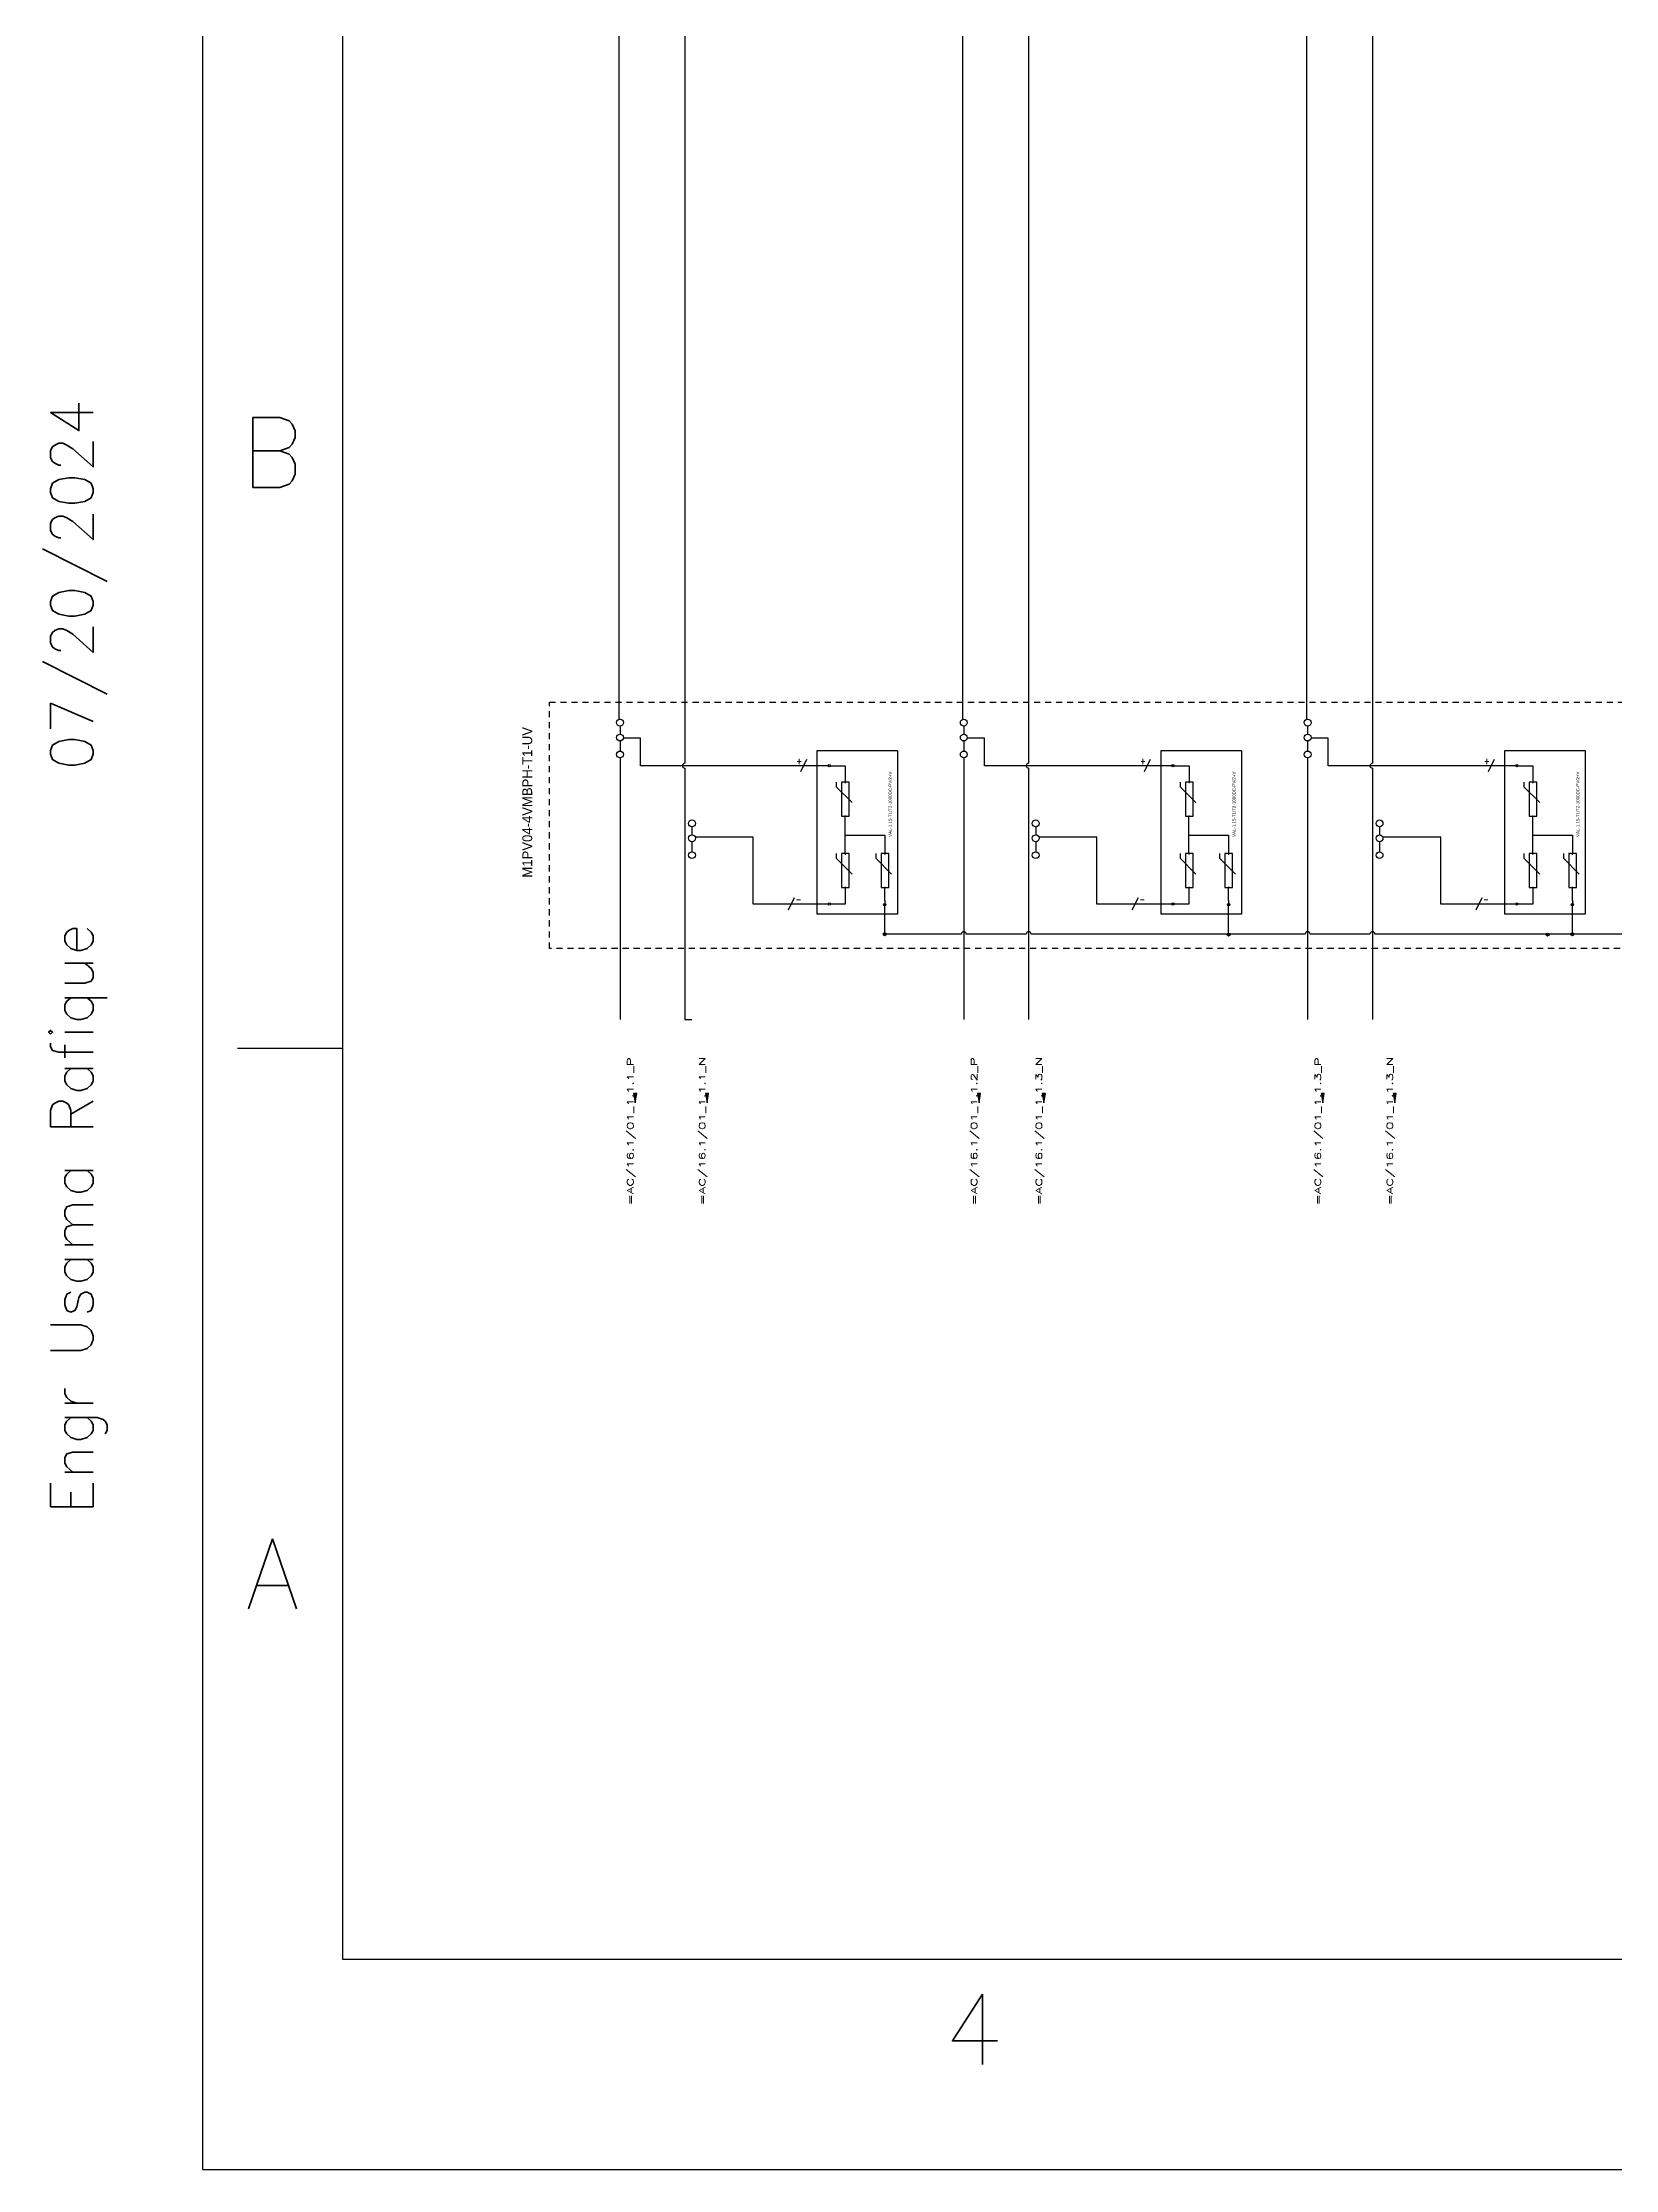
# Model space of a CAD drawing. Header units: inches. Extents: x 3 to 127, y -3 to 89.
# Drawn here: x 3.24 to 35.36, y -3 to 40.45 of the extents above; entities that cross this region are included whole.
import ezdxf
from ezdxf.enums import TextEntityAlignment as Align

# ---------------------------------------------------------------- set-up
doc = ezdxf.new("R2010")
doc.units = ezdxf.units.IN
doc.header["$MEASUREMENT"] = 0
doc.linetypes.add('HIDDEN2', pattern=[0.1875, 0.125, -0.0625])
for name, color, linetype in [('GRN_10AWG', 3, 'Continuous'), ('GRN_12AWG', 3, 'Continuous'), ('GRY_20AWG', 9, 'Continuous'), ('LOCBOX', 92, 'HIDDEN2'), ('MISC', 2, 'Continuous'), ('RED_12AWG', 1, 'Continuous'), ('SYMS', 7, 'Continuous'), ('TAGS', 51, 'Continuous'), ('Title Block', 7, 'Continuous'), ('Viewport', 7, 'Continuous'), ('WIREREF', 61, 'Continuous')]:
    doc.layers.add(name, color=color, linetype=linetype)
doc.styles.add('Roman', font='romans')
doc.styles.add('WD', font='romans.shx')
doc.styles.add('WD_IEC', font='isocp2.shx', dxfattribs={"width": 0.9, "height": 4})

# ---------------------------------------------------------------- blocks, each defined once
blk = doc.blocks.new('ANSI_border_C')
at = {"layer": 'Title Block'}
for p, q in [((0, 16), (0, 0)), ((0.5, 15.25), (0.5, 0.75)), ((0.125, 4), (0.5, 4)), ((0.5, 0.75), (20.5, 0.75)), ((0, 0), (21, 0))]:
    blk.add_line(p, q, dxfattribs=at)
at = {"layer": 'Title Block', "style": 'Roman'}
for s, p in [('B', (0.25, 6.125)), ('A', (0.25, 2.125)), ('4', (2.75, 0.5))]:
    blk.add_text(s, height=0.25, dxfattribs=at).set_placement(p, align=Align.MIDDLE_CENTER)
blk = doc.blocks.new('JIC_border_C')
at = {"xscale": 5.726708801404052, "yscale": 5.726708801404052, "zscale": 5.726708801404052}
blk.add_blockref('ANSI_border_C', (6.5, -3), dxfattribs=at)
blk = doc.blocks.new('HA1S4')
for points in [[(0, 0), (-0.031, 0), (0, -0.094), (0.031, 0), (0, 0)], [(0.016, -0.011), (-0.016, -0.011), (0, -0.058), (0.016, -0.011)]]:
    blk.add_lwpolyline(points)
at = {"style": 'WD', "width": 0.7}
for tag, p in [('DESC1', (0.088, 0.113)), ('XREF', (0.088, -0.062))]:
    blk.add_attdef(tag, p, '', height=0.125, dxfattribs=at)
at = {"style": 'WD', "flags": 1}
for tag, p in [('X2TERM01', (0, 0)), ('SIGCODE', (0.035, -0.083))]:
    blk.add_attdef(tag, p, '', height=0.01, dxfattribs=at)
at = {"style": 'WD', "width": 0.8, "flags": 8}
blk.add_attdef('WIRENO', text='', height=0.125, dxfattribs=at).set_placement((0, -0.259), align=Align.CENTER)
blk = doc.blocks.new('WDDOT')
for radius in [0.03, 0.0187, 0.00929]:
    blk.add_circle((0, 0), radius)
blk = doc.blocks.new('HT0_02')
blk.add_circle((0, 0), 0.0699)
at = {"style": 'WD', "flags": 1}
for tag, p in [('X4TERM01', (-0.07, 0)), ('X2TERM01', (0, 0.07)), ('X1TERM01', (0.07, 0)), ('X8TERM01', (0, -0.07))]:
    blk.add_attdef(tag, p, '', height=0.01, dxfattribs=at)
blk = doc.blocks.new('HGND4')
for p, q in [((0, 0), (10, 0)), ((10, -3.8), (10, 3.8)), ((11.2, -2.5), (11.2, 2.5)), ((12.5, -1.2), (12.5, 1.2))]:
    blk.add_line(p, q)
blk.add_circle((10, 0), 5)
at = {"style": 'WD_IEC'}
for tag, p in [('TAG1', (2.5, 4.6)), ('INST', (2.5, 11.6)), ('LOC', (2.5, 8.1))]:
    blk.add_attdef(tag, text='', height=2.5, dxfattribs=at).set_placement(p, align=Align.RIGHT)
at = {"style": 'WD_IEC', "flags": 1}
blk.add_attdef('X4TERM01', (0, 0), '', height=0.32, dxfattribs=at)
blk = doc.blocks.new('VT0_05')
blk.add_lwpolyline([(0.08, -0.06), (0, 0.08), (-0.08, -0.06)], close=True)
at = {"style": 'WD', "flags": 1}
for tag, p in [('X4TERM01', (-0.05, 0)), ('X2TERM01', (0, 0.08)), ('X1TERM01', (0.05, 0)), ('X8TERM01', (0, -0.06))]:
    blk.add_attdef(tag, p, '', height=0.01, dxfattribs=at)
blk = doc.blocks.new('Lightening Surge Arrestor')
at = {"color": 5}
for p, q in [((0.502, 2.919), (0.502, 2.827)), ((0.502, 2.827), (0.826, 2.503)), ((0.502, 1.459), (0.502, 1.367)), ((0.502, 1.367), (0.826, 1.043)), ((1.308, 1.459), (1.308, 1.367)), ((1.308, 1.367), (1.632, 1.043))]:
    blk.add_line(p, q, dxfattribs=at)
for points in [[(0.112, 3.569), (1.754, 3.569), (1.754, 0.222), (0.112, 0.222)], [(0.768, 2.919), (0.611, 2.919), (0.611, 2.225), (0.768, 2.225)], [(0.768, 1.459), (0.611, 1.459), (0.611, 0.765), (0.768, 0.765)], [(1.574, 1.459), (1.417, 1.459), (1.417, 0.765), (1.574, 0.765)]]:
    blk.add_lwpolyline(points, close=True, dxfattribs=at)
at = {"layer": 'GRY_20AWG'}
blk.add_line((1.492, 0.502), (1.492, 0.468), dxfattribs=at)
at = {"layer": 'RED_12AWG'}
for p, q in [((0.382, 3.255), (0.686, 3.255)), ((0.686, 3.255), (0.686, 2.926)), ((0.69, 2.919), (0.684, 2.919)), ((0.681, 1.459), (0.681, 2.226)), ((0.681, 1.835), (1.492, 1.835)), ((1.492, 1.835), (1.492, 1.466)), ((0.69, 1.459), (0.681, 1.459)), ((0.381, 0.435), (0.69, 0.435)), ((0.69, 0.435), (0.69, 0.766)), ((1.492, 0.502), (1.492, 0.757))]:
    blk.add_line(p, q, dxfattribs=at)
at = {"layer": 'SYMS'}
for name, p, xscale, yscale, zscale in [('HT0_02', (0.358, 3.255), 0.3314421991292846, 0.3314421991292846, 0.3314421991292846), ('VT0_05', (0.686, 2.918), 0.1052161047490845, 0.1052161047490845, 0.1052161047490845), ('VT0_05', (0.686, 1.458), 0.1052161047490845, 0.1052161047490845, 0.1052161047490845), ('HT0_02', (0.69, 1.459), 0.01504368401050088, 0.01504368401050088, 0.01504368401050088), ('VT0_05', (1.492, 1.458), 0.1052161047490845, 0.1052161047490845, 0.1052161047490845), ('HT0_02', (0.358, 0.429), 0.3314421991292846, 0.3314421991292846, 0.3314421991292846)]:
    blk.add_blockref(name, p, dxfattribs=dict(at, xscale=xscale, yscale=yscale, zscale=zscale))
at = {"layer": 'SYMS', "xscale": -0.1052161047490845, "yscale": 0.1052161047490845, "zscale": 0.1052161047490845, "rotation": 180}
for p in [(0.686, 2.226), (0.686, 0.766), (1.492, 0.766)]:
    blk.add_blockref('VT0_05', p, dxfattribs=at)
at = {"layer": 'SYMS'}
ref = blk.add_blockref('HGND4', (1.492, 0.468), dxfattribs=dict(at, xscale=0.005, yscale=0.005, zscale=0.005, rotation=270))
ref.add_attrib('TAG1', 'PE', dxfattribs={"layer": 'TAGS', "height": 0.0125, "rotation": 270, "style": 'WD_IEC'}).set_placement((1.515, 0.455), align=Align.RIGHT)
at = {"color": 5, "insert": (1.57, 1.801), "char_height": 0.065, "attachment_point": 1, "rotation": 90}
blk.add_mtext_dynamic_manual_height_columns('VAL-1.15-T1/T2-1000DC-PV/2+V', width=1.87491, gutter_width=0.325, heights=[0], dxfattribs=at)
for tag, p in [('+', (0.447, 3.312)), ('-', (0.457, 0.49))]:
    blk.add_attdef(tag, p, '', height=0.065)
at = {"color": 5}
blk.add_attdef('VAL-1.15-T1/T2-1000DC-PV/2+V', (1.651, 1.798), '', height=0.065, rotation=90, dxfattribs=at)
blk = doc.blocks.new('VT0_02')
blk.add_circle((0, 0), 0.0699)
at = {"style": 'WD', "flags": 1}
for tag, p in [('X4TERM01', (-0.07, 0)), ('X2TERM01', (0, 0.07)), ('X1TERM01', (0.07, 0)), ('X8TERM01', (0, -0.07))]:
    blk.add_attdef(tag, p, '', height=0.01, dxfattribs=at)
blk = doc.blocks.new('HW01')
for p, q in [((0.062, 0.125), (-0.062, -0.125)), ((0.031, 0), (-0.031, 0))]:
    blk.add_line(p, q)
at = {"style": 'WD', "width": 0.7, "flags": 1}
for tag, p in [('INST', (0, 0.357)), ('LOC', (0, 0.188)), ('DESC1', (0, -0.456)), ('XREF', (0, -0.3)), ('DESC2', (0, -0.613))]:
    blk.add_attdef(tag, text='', height=0.125, dxfattribs=at).set_placement(p, align=Align.CENTER)
at = {"style": 'WD', "width": 0.8}
blk.add_attdef('TAG1', text='', height=0.125, dxfattribs=at).set_placement((-0.031, 0.031), align=Align.RIGHT)
at = {"style": 'WD', "flags": 1}
for tag, p in [('X4TERM01', (-0.031, 0)), ('X1TERM01', (0.031, 0))]:
    blk.add_attdef(tag, p, '', height=0.0125, dxfattribs=at)
at = {"linetype": 'Continuous', "style": 'WD', "flags": 9}
blk.add_attdef('ASSYCODE', text='', height=0.01, dxfattribs=at).set_placement((0.029, 0.042), align=Align.CENTER)
at = {"style": 'WD'}
for tag, p in [('X2LINK', (0, 0.125)), ('X8LINK', (0, -0.125))]:
    blk.add_attdef(tag, p, '', height=0.01, dxfattribs=at)
at = {"style": 'WD', "flags": 9}
blk.add_attdef('FAMILY', text='', height=0.01, dxfattribs=at).set_placement((0.023, 0.118), align=Align.CENTER)
at = {"style": 'WD', "width": 0.8}
blk.add_attdef('RATING1', (0.094, 0.031), '', height=0.125, dxfattribs=at)
at = {"style": 'WD', "width": 0.8, "flags": 1}
blk.add_attdef('MFG', text='', height=0.0938, dxfattribs=at).set_placement((-0.125, -0.031), align=Align.TOP_RIGHT)
blk.add_attdef('CAT', text='', height=0.0938, dxfattribs=at).set_placement((0.031, -0.031), align=Align.TOP_LEFT)
blk = doc.blocks.new('JIC_tblock_desc_C')
at = {"color": 0, "style": 'Roman', "flags": 8}
for tag, p in [('FNAME', (-20.6363, 6.8195)), ('REVDATE', (-20.6363, 4.1057)), ('USER', (-20.6363, 1.4768))]:
    blk.add_attdef(tag, p, '', height=0.15, rotation=90, dxfattribs=at)
at = {"style": 'WD'}
for tag, p in [('PROJDESC', (-2.125, 1.5)), ('TITLE1', (-2.125, 1.095)), ('TITLE2', (-2.125, 0.785))]:
    blk.add_attdef(tag, text='', height=0.08, dxfattribs=at).set_placement(p, align=Align.CENTER)
for tag, p in [('SIZE', (-4.1624, 0.3198)), ('FSCM_NO', (-3.4004, 0.3365)), ('DWG_NO', (-1.6588, 0.3365)), ('REV', (-0.2648, 0.3031)), ('SHEET', (-0.8829, 0.0925)), ('SCALE', (-3.6344, 0.0688))]:
    blk.add_attdef(tag, p, '', height=0.065, dxfattribs=at)
at = {"style": 'WD', "flags": 1}
blk.add_attdef('WD_TB', (-5.5702, 0.1772), '', height=0.086, dxfattribs=at)

msp = doc.modelspace()

# ---------------------------------------------------------------- linework, layer by layer
at = {"layer": 'GRN_10AWG'}
for p, q in [((27.46, 22.228), (27.46, 22.83)), ((34.483, 22.228), (34.483, 22.83))]:
    msp.add_line(p, q, dxfattribs=at)
at = {"layer": 'GRN_12AWG'}
for p, q in [((20.437, 22.235), (20.437, 22.839)), ((20.553, 22.235), (20.437, 22.235)), ((22.002, 22.235), (20.553, 22.235)), ((23.327, 22.235), (22.102, 22.235)), ((29.025, 22.235), (23.427, 22.235)), ((30.349, 22.235), (29.125, 22.235)), ((36.048, 22.235), (30.449, 22.235))]:
    msp.add_line(p, q, dxfattribs=at)
for centre in [(22.052, 22.235), (23.377, 22.235), (29.075, 22.235), (30.399, 22.235)]:
    msp.add_arc(centre, 0.05, 0, 180, dxfattribs=at)
at = {"layer": 'LOCBOX', "color": 6}
msp.add_lwpolyline([(13.587, 26.973), (62.458, 26.973), (62.458, 21.944), (13.587, 21.944)], close=True, dxfattribs=at)
at = {"layer": 'RED_12AWG'}
for p, q in [((16.354, 73.525), (16.354, 25.727)), ((23.377, 73.525), (23.377, 25.727)), ((30.399, 73.525), (30.399, 25.727)), ((15.007, 63.108), (15.007, 26.628)), ((22.029, 63.108), (22.029, 26.628)), ((29.052, 63.108), (29.052, 26.628)), ((15.03, 26.488), (15.03, 26.323)), ((15.03, 26.183), (15.03, 25.978)), ((15.451, 26.239), (15.1, 26.239)), ((15.451, 25.677), (15.451, 26.239)), ((22.052, 26.488), (22.052, 26.323)), ((22.052, 26.183), (22.052, 25.978)), ((22.474, 26.239), (22.122, 26.239)), ((22.474, 25.677), (22.474, 26.239)), ((29.075, 26.488), (29.075, 26.323)), ((29.075, 26.183), (29.075, 25.978)), ((29.496, 26.239), (29.145, 26.239)), ((29.496, 25.677), (29.496, 26.239)), ((15.03, 25.838), (15.03, 20.493)), ((18.746, 25.677), (15.451, 25.677)), ((19.304, 25.677), (18.808, 25.677)), ((22.052, 25.838), (22.052, 20.493)), ((25.768, 25.677), (22.474, 25.677)), ((26.327, 25.677), (25.831, 25.677)), ((29.075, 25.838), (29.075, 20.493)), ((32.791, 25.677), (29.496, 25.677)), ((33.35, 25.677), (32.854, 25.677)), ((16.354, 25.627), (16.354, 20.493)), ((23.377, 25.627), (23.377, 20.493)), ((30.399, 25.627), (30.399, 20.493)), ((16.499, 24.43), (16.499, 24.265)), ((23.522, 24.43), (23.522, 24.265)), ((30.544, 24.43), (30.544, 24.265)), ((16.499, 24.125), (16.499, 23.92)), ((17.748, 24.219), (16.569, 24.219)), ((17.748, 22.851), (17.748, 24.219)), ((23.522, 24.125), (23.522, 23.92)), ((24.771, 24.219), (23.591, 24.219)), ((24.771, 22.851), (24.771, 24.219)), ((30.544, 24.125), (30.544, 23.92)), ((31.793, 24.219), (30.614, 24.219)), ((31.793, 22.851), (31.793, 24.219)), ((18.495, 22.851), (17.748, 22.851)), ((19.304, 22.851), (18.557, 22.851)), ((25.518, 22.851), (24.771, 22.851)), ((26.327, 22.851), (25.58, 22.851)), ((32.54, 22.851), (31.793, 22.851)), ((33.35, 22.851), (32.603, 22.851)), ((16.354, 20.493), (16.499, 20.493))]:
    msp.add_line(p, q, dxfattribs=at)
for centre in [(16.354, 25.677), (23.377, 25.677), (30.399, 25.677)]:
    msp.add_arc(centre, 0.05, 90, 270, dxfattribs=at)

# ---------------------------------------------------------------- block references
ref = msp.add_blockref('JIC_tblock_desc_C', (123.486, 1.859), dxfattribs=dict(xscale=5.777177524552554, yscale=5.777177524552554, zscale=5.777177524552554))
ref.add_attrib('USER', 'Engr Usama Rafique', (4.267, 10.391), dxfattribs={"color": 0, "height": 0.86658, "rotation": 90, "style": 'Roman', "flags": 8})
ref.add_attrib('REVDATE', '07/20/2024', (4.267, 25.579), dxfattribs={"color": 0, "height": 0.8666, "rotation": 90, "style": 'Roman', "flags": 8})
for name, p in [('VT0_02', (15.03, 26.558)), ('VT0_02', (22.052, 26.558)), ('VT0_02', (29.075, 26.558)), ('VT0_02', (15.03, 26.253)), ('VT0_02', (22.052, 26.253)), ('VT0_02', (29.075, 26.253)), ('VT0_02', (15.03, 25.908)), ('Lightening Surge Arrestor', (18.946, 22.422)), ('VT0_02', (22.052, 25.908)), ('Lightening Surge Arrestor', (25.969, 22.422)), ('VT0_02', (29.075, 25.908)), ('Lightening Surge Arrestor', (32.991, 22.422)), ('VT0_02', (16.499, 24.5)), ('VT0_02', (23.522, 24.5)), ('VT0_02', (30.544, 24.5)), ('VT0_02', (16.499, 24.195)), ('VT0_02', (16.499, 23.85)), ('VT0_02', (23.522, 24.195)), ('VT0_02', (23.522, 23.85)), ('VT0_02', (30.544, 24.195)), ('VT0_02', (30.544, 23.85)), ('WDDOT', (27.461, 22.228)), ('WDDOT', (33.977, 22.228))]:
    msp.add_blockref(name, p, dxfattribs=at)
ref = msp.add_blockref('HW01', (18.777, 25.677), dxfattribs=at)
ref.add_attrib('TAG1', '+', dxfattribs={"layer": 'TAGS', "height": 0.125, "style": 'WD', "width": 0.8}).set_placement((18.746, 25.708), align=Align.RIGHT)
ref = msp.add_blockref('HW01', (25.8, 25.677), dxfattribs=at)
ref.add_attrib('TAG1', '+', dxfattribs={"layer": 'TAGS', "height": 0.125, "style": 'WD', "width": 0.8}).set_placement((25.768, 25.708), align=Align.RIGHT)
ref = msp.add_blockref('HW01', (32.823, 25.677), dxfattribs=at)
ref.add_attrib('TAG1', '+', dxfattribs={"layer": 'TAGS', "height": 0.125, "style": 'WD', "width": 0.8}).set_placement((32.791, 25.708), align=Align.RIGHT)
ref = msp.add_blockref('HW01', (18.526, 22.851), dxfattribs=at)
ref.add_attrib('RATING1', '-', (18.62, 22.882), dxfattribs={"layer": 'MISC', "height": 0.125, "style": 'WD', "width": 0.8})
ref = msp.add_blockref('HW01', (25.549, 22.851), dxfattribs=at)
ref.add_attrib('RATING1', '-', (25.643, 22.882), dxfattribs={"layer": 'MISC', "height": 0.125, "style": 'WD', "width": 0.8})
ref = msp.add_blockref('HW01', (32.572, 22.851), dxfattribs=at)
ref.add_attrib('RATING1', '-', (32.665, 22.882), dxfattribs={"layer": 'MISC', "height": 0.125, "style": 'WD', "width": 0.8})
at = {"layer": 'RED_12AWG', "color": 1}
ref = msp.add_blockref('HA1S4', (15.34, 18.978), dxfattribs=dict(at, yscale=2))
ref.add_attrib('WIRENO', '=AC/16.1/01_1.1.1_P', dxfattribs={"layer": 'WIREREF', "color": 0, "height": 0.125, "rotation": 90, "style": 'WD', "width": 1.6, "flags": 8}).set_placement((15.34, 16.702), align=Align.BOTTOM_LEFT)
ref = msp.add_blockref('HA1S4', (16.809, 18.978), dxfattribs=dict(at, yscale=2))
ref.add_attrib('WIRENO', '=AC/16.1/01_1.1.1_N', dxfattribs={"layer": 'WIREREF', "color": 0, "height": 0.125, "rotation": 90, "style": 'WD', "width": 1.6, "flags": 8}).set_placement((16.809, 16.702), align=Align.BOTTOM_LEFT)
ref = msp.add_blockref('HA1S4', (22.363, 18.978), dxfattribs=dict(at, yscale=2))
ref.add_attrib('WIRENO', '=AC/16.1/01_1.1.2_P', dxfattribs={"layer": 'WIREREF', "color": 1, "height": 0.125, "rotation": 90, "style": 'WD', "width": 1.6, "flags": 8}).set_placement((22.362, 16.702), align=Align.BOTTOM_LEFT)
ref = msp.add_blockref('HA1S4', (23.687, 18.978), dxfattribs=dict(at, yscale=2))
ref.add_attrib('WIRENO', '=AC/16.1/01_1.1.3_N', dxfattribs={"layer": 'WIREREF', "color": 1, "height": 0.125, "rotation": 90, "style": 'WD', "width": 1.6, "flags": 8}).set_placement((23.687, 16.702), align=Align.BOTTOM_LEFT)
ref = msp.add_blockref('HA1S4', (29.385, 18.978), dxfattribs=dict(at, yscale=2))
ref.add_attrib('WIRENO', '=AC/16.1/01_1.1.3_P', dxfattribs={"layer": 'WIREREF', "color": 1, "height": 0.125, "rotation": 90, "style": 'WD', "width": 1.6, "flags": 8}).set_placement((29.385, 16.702), align=Align.BOTTOM_LEFT)
ref = msp.add_blockref('HA1S4', (30.854, 18.978), dxfattribs=dict(at, yscale=2))
ref.add_attrib('WIRENO', '=AC/16.1/01_1.1.3_N', dxfattribs={"layer": 'WIREREF', "color": 1, "height": 0.125, "rotation": 90, "style": 'WD', "width": 1.6, "flags": 8}).set_placement((30.854, 16.702), align=Align.BOTTOM_LEFT)
at = {"layer": 'SYMS'}
for p in [(20.437, 22.235), (34.483, 22.235)]:
    msp.add_blockref('WDDOT', p, dxfattribs=at)
at = {"layer": 'Viewport'}
msp.add_blockref('JIC_border_C', (0, 0), dxfattribs=at)

# ---------------------------------------------------------------- texts
at = {"layer": 'RED_12AWG', "color": 6}
msp.add_text('M1PV04-4VMBPH-T1-UV', height=0.2, rotation=90, dxfattribs=at).set_placement((13.136, 26.468), align=Align.MIDDLE_RIGHT)

doc.saveas('drawing.dxf')
